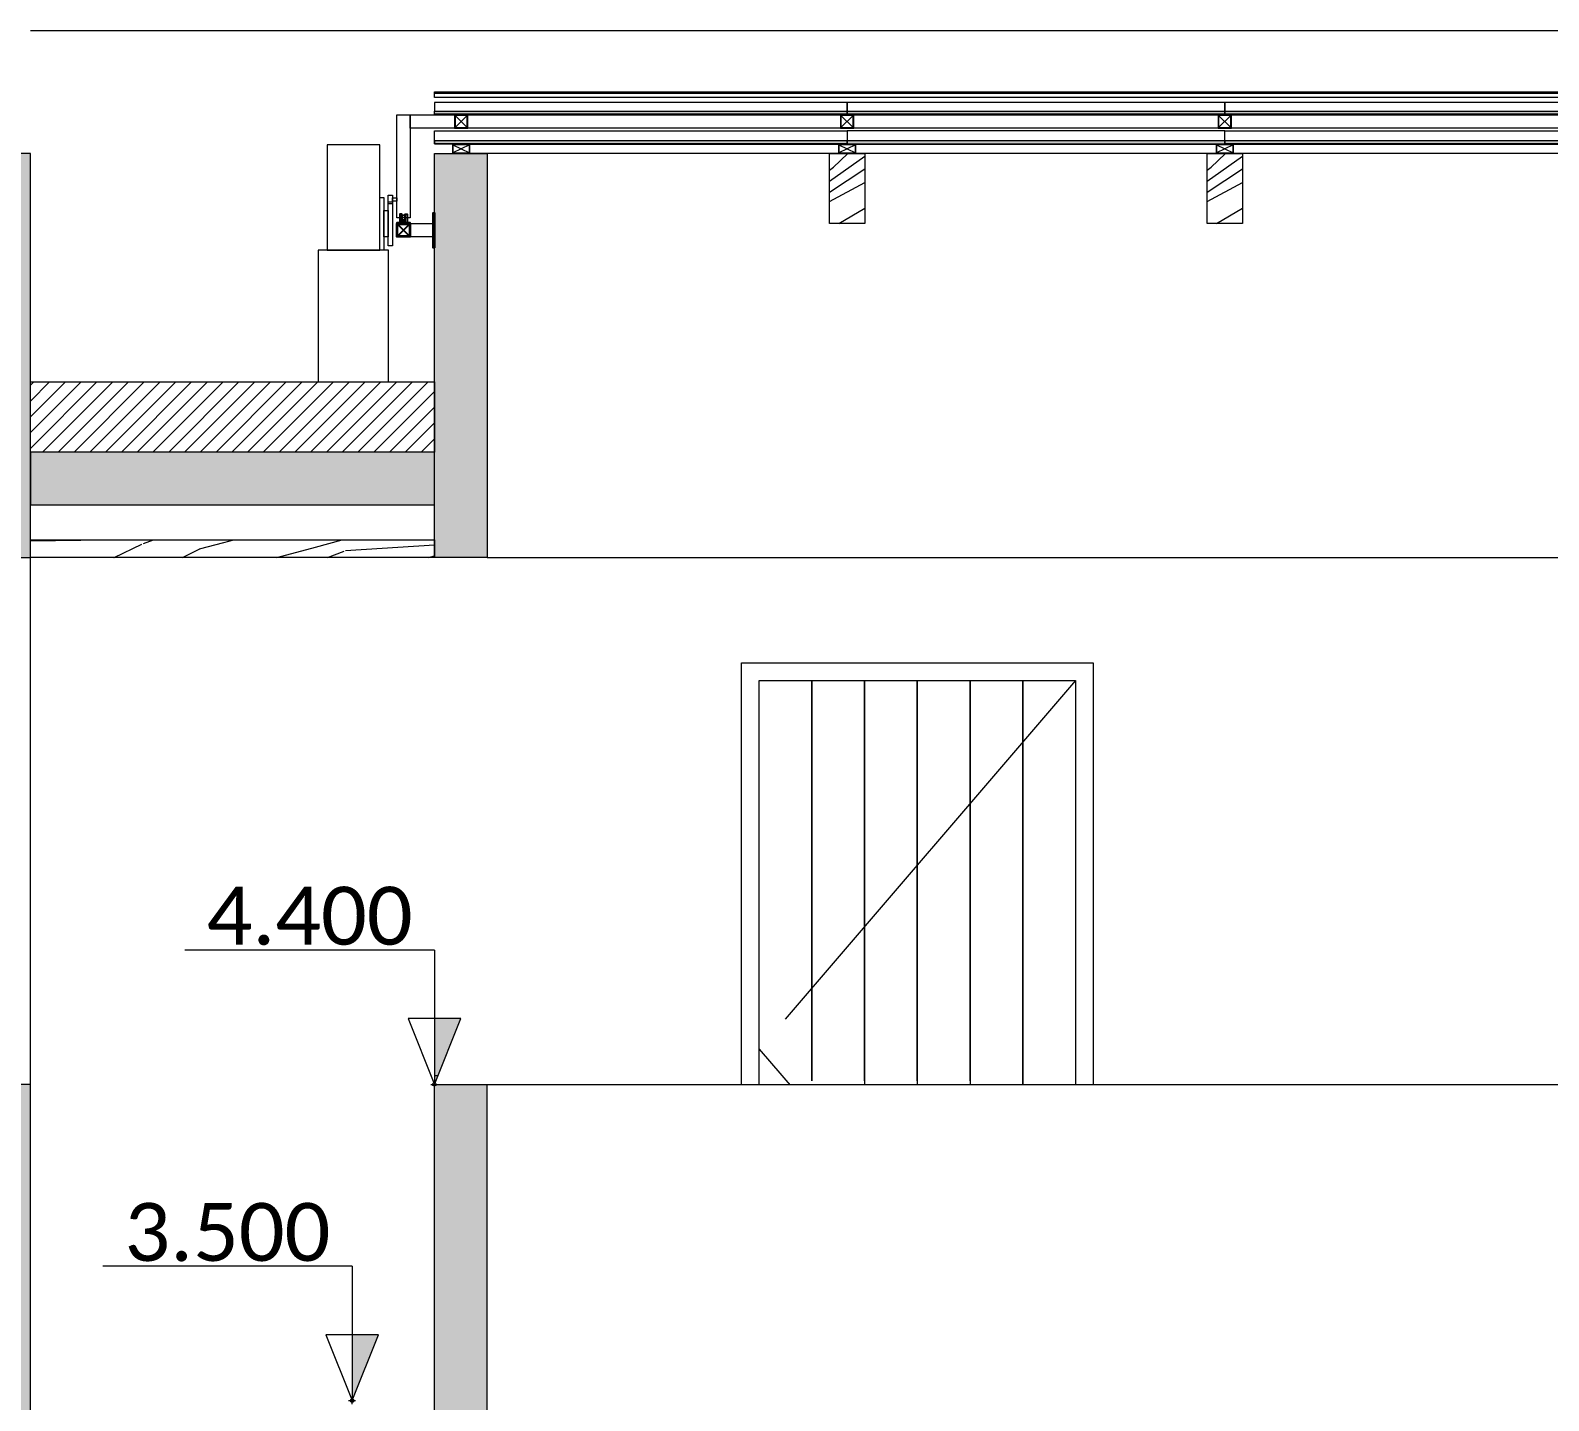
# Model space of a CAD drawing. Header units: metres. Extents: x -197 to 1099, y -24 to 14.
# Drawn here: x 1009.799 to 1014.121, y 3.5 to 7.4 of the extents above; entities that cross this region are included whole.
import ezdxf
from ezdxf.enums import TextEntityAlignment as Align

# ---------------------------------------------------------------- set-up
doc = ezdxf.new("R2010")
doc.units = ezdxf.units.M
doc.header["$LTSCALE"] = 0.001
doc.header["$PDMODE"] = 34
doc.header["$PDSIZE"] = 0.01
doc.linetypes.add('HIDDENX2', pattern=[19.05, 12.7, -6.35])
doc.layers.get('0').update_dxf_attribs({"lineweight": 13, "true_color": 0x000000})
doc.layers.get('Defpoints').update_dxf_attribs({"lineweight": 13, "true_color": 0x000000})
for name, color, linetype, lineweight, true_color in [('Jach-Anotaciones-CalidaddeLínea  0.13', 7, 'Continuous', 13, 0x000000), ('Jach-Anotaciones-CalidaddeLínea 0.09', 7, 'Continuous', 9, 0x000000), ('Jach-Anotaciones-Hatch-Lum100%', 7, 'Continuous', 13, 0x000000), ('Jach-Anotaciones-Hatch-Lum50%', 9, 'Continuous', 13, 0x808080), ('Jach-Anotaciones-LineasDetalle0.09mm', 7, 'Continuous', 15, 0x000000), ('JACH-Anotaciones-Textos-Lum50%', 9, 'Continuous', 13, 0x808080), ('JACH-Anotaciones-Textos-Lum75% @ 0.075', 7, 'Continuous', 13, 0x404040), ('JACH-Arq-Lineas-Proyeccion', 250, 'HIDDENX2', 13, 0x333333)]:
    doc.layers.add(name, color=color, linetype=linetype, lineweight=lineweight, true_color=true_color)
doc.layers.add('PDF_Geometry', color=7, linetype='Continuous', true_color=0x4b4b4b)
doc.styles.add('02a-Calibri-JACH(1.8mm)', font='calibri.ttf', dxfattribs={"height": 2.2})
pattern_1 = [(0, (169.421, 45.032), (0, 6.985), [5.08, -1.905]), (90, (169.421, 45.032), (-6.985, 4e-16), [5.08, -1.905])]

# ---------------------------------------------------------------- blocks, each defined once
blk = doc.blocks.new('*U366')
at = {"lineweight": 0, "ltscale": 100}
h = blk.add_hatch(dxfattribs=at)
h.set_pattern_fill('ANGLE', color=256)
h.set_pattern_definition(pattern_1)
h.paths.add_polyline_path([(0, 2.5), (0, 0), (1, 2.5)])
h = blk.add_hatch(color=256, dxfattribs=at)
h.dxf.hatch_style = 1
h.paths.add_polyline_path([(0, 2.5), (0, 0), (1, 2.5)])
for points in [[(0, 5.099), (-9.466, 5.099)], [(0, 5.099), (0, 1.25)]]:
    blk.add_lwpolyline(points, dxfattribs=at)
for points in [[(0, 0), (1, 2.5), (-1, 2.5)], [(0, 2.5), (0, 0), (1, 2.5)]]:
    blk.add_lwpolyline(points, close=True, dxfattribs=at)
blk.add_point((0, 0), dxfattribs=at)
at = {"lineweight": 0, "ltscale": 100, "style": '02a-Calibri-JACH(1.8mm)'}
blk.add_attdef('ALT', text='', height=2.2, dxfattribs=at).set_placement((-4.733, 6.401), align=Align.MIDDLE_CENTER)
blk = doc.blocks.new('*U367')
at = {"lineweight": 0, "ltscale": 100}
h = blk.add_hatch(dxfattribs=at)
h.set_pattern_fill('ANGLE', color=256)
h.set_pattern_definition(pattern_1)
h.paths.add_polyline_path([(0, 2.5), (0, 0), (1, 2.5)])
h = blk.add_hatch(color=256, dxfattribs=at)
h.dxf.hatch_style = 1
h.paths.add_polyline_path([(0, 2.5), (0, 0), (1, 2.5)])
for points in [[(0, 5.099), (-9.466, 5.099)], [(0, 5.099), (0, 1.25)]]:
    blk.add_lwpolyline(points, dxfattribs=at)
for points in [[(0, 0), (1, 2.5), (-1, 2.5)], [(0, 2.5), (0, 0), (1, 2.5)]]:
    blk.add_lwpolyline(points, close=True, dxfattribs=at)
blk.add_point((0, 0), dxfattribs=at)
at = {"lineweight": 0, "ltscale": 100, "style": '02a-Calibri-JACH(1.8mm)'}
blk.add_attdef('ALT', text='', height=2.2, dxfattribs=at).set_placement((-4.733, 6.401), align=Align.MIDDLE_CENTER)

msp = doc.modelspace()

# ---------------------------------------------------------------- hatches: boundary and pattern name
at = {"layer": 'Jach-Anotaciones-Hatch-Lum100%', "lineweight": 0, "ltscale": 100}
h = msp.add_hatch(color=256, dxfattribs=at)
h.dxf.hatch_style = 1
h.paths.add_polyline_path([(1009.64886, 5.9), (1009.79886, 5.9), (1009.79886, 7.05), (1009.64886, 7.05)])
h = msp.add_hatch(color=256, dxfattribs=at)
h.dxf.hatch_style = 1
h.paths.add_polyline_path([(1011.09886, 5.9), (1010.94886, 5.9), (1010.94886, 7.05), (1011.09886, 7.05)])
h = msp.add_hatch(color=256, dxfattribs=at)
h.dxf.hatch_style = 1
h.paths.add_polyline_path([(1010.94886, 6.19996), (1009.79886, 6.19996), (1009.79886, 6.04996), (1010.94886, 6.04996)])
h = msp.add_hatch(color=256, dxfattribs=at)
h.dxf.hatch_style = 1
h.paths.add_polyline_path([(1009.64886, 2.85), (1009.79886, 2.85), (1009.79886, 4.4), (1009.64886, 4.4)])
h = msp.add_hatch(color=256, dxfattribs=at)
h.dxf.hatch_style = 1
h.paths.add_polyline_path([(1011.09886, 2.85), (1010.94886, 2.85), (1010.94886, 4.4), (1011.09886, 4.4)])
at = {"layer": 'Jach-Anotaciones-Hatch-Lum50%', "ltscale": 100}
h = msp.add_hatch(dxfattribs=at)
h.set_pattern_fill('WOOD_01', color=256, scale=0.6, angle=45, pattern_type=2)
h.set_pattern_definition([(45, (1039.8431, 0.63215), (-0.424264, 0.424264), [0.12, -0.48]), (53.9726, (1040.07645, 0.407294), (2.121321363, 2.969847486), [0.115412, -11.425817]), (50.7105, (1040.04675, 0.428507), (3.39411877, 4.24263461), [0.120599, -5.909326]), (29.5779, (1039.919472, 0.555786), (5.939691386, 3.394117717), [0.180499, -17.869426]), (38.6599, (1039.78795, 0.70428), (0.42426334, 0.42426507), [0.108665, -5.324566]), (30.0686, (1040.04251, 0.475176), (2.12131965, 1.272792894), [0.093145, -9.221359]), (33.6901, (1039.64794, 0.57276), (0.42426404, 0.42426435), [0.244753, -2.814658]), (50.7105, (1040.114634, 0.36911), (3.39411877, 4.24263461), [0.060299, -5.969625]), (45, (1039.9322, 0.54306), (-0.424264, 0.424264), [0.06, -0.54]), (45, (1039.79644, 0.5091), (-0.424264, 0.424264), [0.18, -0.42]), (56.3099, (1039.81765, 0.65761), (1.2727932, 2.12131916), [0.061188, -2.998223]), (47.7263, (1039.9322, 0.458205), (8.06101912, 8.909543879), [0.126143, -12.488135]), (37.4054, (1039.96614, 0.46669), (3.81837388, 2.9698511), [0.090796, -8.98885]), (45, (1040.10615, 0.28426), (-0.424264, 0.424264), [0.12, -0.48]), (43.8309, (1040.084935, 0.220617), (0.4242638206, 0.4242644723), [0.294061, -29.11206]), (45, (1039.76674, 0.5388), (-0.424264, 0.424264), [0.06, -0.54]), (45, (1039.7752, 0.6152), (-0.424264, 0.424264), [0.06, -0.54]), (45, (1039.5461, 0.46245), (-0.424264, 0.424264), [0.09, -0.51]), (35.5377, (1039.63946, 0.59821), (0.42426394, 0.42426427), [0.182483, -3.467174]), (45, (1039.5037, 0.46245), (-0.424264, 0.424264), [0.12, -0.48]), (45, (1039.83886, 0.03394), (-0.424264, 0.424264), [0.066, -0.534]), (45, (1040.034, 0.2715), (-0.424264, 0.424264), [0.06, -0.54]), (45, (1039.8049, 0.0679), (-0.424264, 0.424264), [0.126, -0.474]), (50.4403, (1039.99584, 0.309713), (3.818378705, 4.666902416), [0.12657, -12.530443]), (45, (1039.96614, 0.3479), (-0.424264, 0.424264), [0.114, -0.486]), (45, (1039.73704, 0.13576), (-0.424264, 0.424264), [0.066, -0.534]), (43.8309, (1039.720068, 0.254558), (0.4242638206, 0.4242644723), [0.294061, -29.11206]), (45, (1039.72007, 0.3309), (-0.424264, 0.424264), [0.06, -0.54]), (45, (1039.6649, 0.3012), (-0.424264, 0.424264), [0.06, -0.54]), (45, (1039.8346, 0.47093), (-0.424264, 0.424264), [0.12, -0.48]), (45, (1039.7413, 0.39457), (-0.424264, 0.424264), [0.06, -0.54]), (45, (1039.6055, 0.3606), (-0.424264, 0.424264), [0.12, -0.48]), (64.6538, (1039.89826, 0.296985), (2.96985089, 6.363958836), [0.089197, -8.830444]), (56.3099, (1039.70734, 0.34365), (1.2727932, 2.12131916), [0.061188, -2.998223]), (56.3099, (1039.89826, 0.49215), (1.2727932, 2.12131916), [0.061188, -2.998223]), (50.7105, (1039.60976, 0.52609), (3.39411877, 4.24263461), [0.060299, -5.969625]), (34.6952, (1039.44854, 0.424264), (2.96984622, 2.12132258), [0.067082, -6.641121]), (33.6901, (1039.88553, 0.08061), (0.42426404, 0.42426435), [0.061188, -2.998223]), (135, (1039.93644, 0.11455), (-0.424264, -0.424264), [0, -0.6]), (31.6076, (1039.60976, 0.263044), (8.909532612, 5.515445915), [0.129522, -12.822692]), (56.3099, (1039.80916, 0.58124), (1.2727932, 2.12131916), [0.061188, -2.998223]), (55.3048, (1040.07645, 0.313955), (1.69705786, 2.54558264), [0.067082, -6.641121]), (33.6901, (1039.7625, 0.37335), (0.42426404, 0.42426435), [0.061188, -2.998223]), (33.6901, (1039.78371, 0.43699), (0.42426404, 0.42426435), [0.061188, -2.998223]), (26.5651, (1039.65219, 0.22062), (0.4242635, 0.4242645), [0.075895, -1.821472]), (30.9638, (1039.5546, 0.41154), (0.4242634, 0.4242644), [0.247387, -2.226476]), (28.3008, (1039.60976, 0.52609), (3.81837394, 2.12132298), [0.187925, -6.076257]), (45, (1039.58855, 0.5473), (-0.424264, 0.424264), [0.072, -0.528]), (30.9638, (1039.89402, 0.15698), (0.4242634, 0.4242644), [0.247387, -2.226476]), (30.9638, (1039.82189, 0.14425), (0.4242634, 0.4242644), [0.247387, -2.226476]), (30.9638, (1039.78371, 0.18243), (0.4242634, 0.4242644), [0.247387, -2.226476]), (34.6952, (1039.55036, 0.32244), (2.96984622, 2.12132258), [0.067082, -6.641121]), (30.9638, (1039.69037, 0.44548), (0.4242634, 0.4242644), [0.123693, -2.35017]), (34.6952, (1039.686127, 0.186676), (2.96984622, 2.12132258), [0.067082, -6.641121]), (42.6141, (1039.936443, 0.377595), (0.424263525, 0.424264566), [0.144125, -14.268369]), (34.6952, (1039.813406, 0.407294), (2.96984622, 2.12132258), [0.067082, -6.641121]), (57.5288, (1039.86856, 0.44548), (1.2727927, 2.12132025), [0.055317, -5.476409]), (34.5626, (1039.70734, 0.165463), (5.51542654, 3.818382702), [0.2318364, -22.951773]), (36.8699, (1039.89826, 0.296985), (0.42426394, 0.42426374), [0.084853, -4.157788]), (49.7636, (1039.74128, 0.22486), (4.24264429, 5.091165176), [0.144499, -7.080457]), (45, (1039.8346, 0.33517), (-0.424264, 0.424264), [0.186, -0.414]), (29.7449, (1039.49521, 0.377595), (2.12131951, 1.2727928), [0.068411, -6.772642]), (35.5377, (1039.93644, 0.11455), (0.42426394, 0.42426427), [0.182483, -3.467174]), (25.0169, (1039.75825, 0.11455), (1.69705594, 0.84852837), [0.070228, -6.952591]), (45, (1039.8516, 0.7085), (-0.424264, 0.424264), [0.03, -0.57]), (45, (1040.03827, 0.52184), (-0.424264, 0.424264), [0.06, -0.54]), (56.3099, (1040.191, 0.36911), (1.2727932, 2.12131916), [0.061188, -2.998223]), (45, (1040.1528, 0.4158), (-0.424264, 0.424264), [0.108, -0.492]), (28.3008, (1039.923715, 0.636396), (3.81837394, 2.12132298), [0.062642, -6.201541]), (33.0207, (1040.017053, 0.551543), (9.758539134, 6.363495148), [0.110404, -20.1303864]), (135, (1040.191, 0.3691), (-0.424264, -0.424264), [0, -0.6]), (45, (1040.22494, 0.42), (-0.424264, 0.424264), [0.054, -0.546]), (45, (1040.14433, 0.50063), (-0.424264, 0.424264), [0.054, -0.546]), (45, (1040.1231, 0.52184), (-0.424264, 0.424264), [0.054, -0.546]), (21.0376, (1039.97887, 0.666095), (4.24263504, 1.69706195), [0.059093, -5.850217]), (33.5163, (1039.927958, 0.717006), (2.545650366, 1.6969903074), [0.055103, -39.129315]), (26.5651, (1040.0807, 0.56427), (0.4242635, 0.4242645), [0.056921, -1.840445]), (32.4712, (1039.872803, 0.77216), (2.54558438, 1.69705658), [0.055317, -5.476409])])
h.paths.add_polyline_path([(1012.07385, 7.05), (1012.17384, 7.05), (1012.17384, 6.85), (1012.07385, 6.85)])
h = msp.add_hatch(dxfattribs=at)
h.set_pattern_fill('WOOD_01', color=256, scale=0.6, angle=45, pattern_type=2)
h.set_pattern_definition([(45, (1040.9181, 0.63215), (-0.424264, 0.424264), [0.12, -0.48]), (53.9726, (1041.15145, 0.407294), (2.121321363, 2.969847486), [0.115412, -11.425817]), (50.7105, (1041.12175, 0.428507), (3.39411877, 4.24263461), [0.120599, -5.909326]), (29.5779, (1040.994472, 0.555786), (5.939691386, 3.394117717), [0.180499, -17.869426]), (38.6599, (1040.86295, 0.70428), (0.42426334, 0.42426507), [0.108665, -5.324566]), (30.0686, (1041.11751, 0.475176), (2.12131965, 1.272792894), [0.093145, -9.221359]), (33.6901, (1040.72294, 0.57276), (0.42426404, 0.42426435), [0.244753, -2.814658]), (50.7105, (1041.189634, 0.36911), (3.39411877, 4.24263461), [0.060299, -5.969625]), (45, (1041.0072, 0.54306), (-0.424264, 0.424264), [0.06, -0.54]), (45, (1040.87144, 0.5091), (-0.424264, 0.424264), [0.18, -0.42]), (56.3099, (1040.89265, 0.65761), (1.2727932, 2.12131916), [0.061188, -2.998223]), (47.7263, (1041.0072, 0.458205), (8.06101912, 8.909543879), [0.126143, -12.488135]), (37.4054, (1041.04114, 0.46669), (3.81837388, 2.9698511), [0.090796, -8.98885]), (45, (1041.18115, 0.28426), (-0.424264, 0.424264), [0.12, -0.48]), (43.8309, (1041.159935, 0.220617), (0.4242638206, 0.4242644723), [0.294061, -29.11206]), (45, (1040.84174, 0.5388), (-0.424264, 0.424264), [0.06, -0.54]), (45, (1040.8502, 0.6152), (-0.424264, 0.424264), [0.06, -0.54]), (45, (1040.6211, 0.46245), (-0.424264, 0.424264), [0.09, -0.51]), (35.5377, (1040.71446, 0.59821), (0.42426394, 0.42426427), [0.182483, -3.467174]), (45, (1040.5787, 0.46245), (-0.424264, 0.424264), [0.12, -0.48]), (45, (1040.91386, 0.03394), (-0.424264, 0.424264), [0.066, -0.534]), (45, (1041.109, 0.2715), (-0.424264, 0.424264), [0.06, -0.54]), (45, (1040.8799, 0.0679), (-0.424264, 0.424264), [0.126, -0.474]), (50.4403, (1041.07084, 0.309713), (3.818378705, 4.666902416), [0.12657, -12.530443]), (45, (1041.04114, 0.3479), (-0.424264, 0.424264), [0.114, -0.486]), (45, (1040.81204, 0.13576), (-0.424264, 0.424264), [0.066, -0.534]), (43.8309, (1040.795068, 0.254558), (0.4242638206, 0.4242644723), [0.294061, -29.11206]), (45, (1040.79507, 0.3309), (-0.424264, 0.424264), [0.06, -0.54]), (45, (1040.7399, 0.3012), (-0.424264, 0.424264), [0.06, -0.54]), (45, (1040.9096, 0.47093), (-0.424264, 0.424264), [0.12, -0.48]), (45, (1040.8163, 0.39457), (-0.424264, 0.424264), [0.06, -0.54]), (45, (1040.6805, 0.3606), (-0.424264, 0.424264), [0.12, -0.48]), (64.6538, (1040.97326, 0.296985), (2.96985089, 6.363958836), [0.089197, -8.830444]), (56.3099, (1040.78234, 0.34365), (1.2727932, 2.12131916), [0.061188, -2.998223]), (56.3099, (1040.97326, 0.49215), (1.2727932, 2.12131916), [0.061188, -2.998223]), (50.7105, (1040.68476, 0.52609), (3.39411877, 4.24263461), [0.060299, -5.969625]), (34.6952, (1040.52354, 0.424264), (2.96984622, 2.12132258), [0.067082, -6.641121]), (33.6901, (1040.96053, 0.08061), (0.42426404, 0.42426435), [0.061188, -2.998223]), (135, (1041.01144, 0.11455), (-0.424264, -0.424264), [0, -0.6]), (31.6076, (1040.68476, 0.263044), (8.909532612, 5.515445915), [0.129522, -12.822692]), (56.3099, (1040.88416, 0.58124), (1.2727932, 2.12131916), [0.061188, -2.998223]), (55.3048, (1041.15145, 0.313955), (1.69705786, 2.54558264), [0.067082, -6.641121]), (33.6901, (1040.8375, 0.37335), (0.42426404, 0.42426435), [0.061188, -2.998223]), (33.6901, (1040.85871, 0.43699), (0.42426404, 0.42426435), [0.061188, -2.998223]), (26.5651, (1040.72719, 0.22062), (0.4242635, 0.4242645), [0.075895, -1.821472]), (30.9638, (1040.6296, 0.41154), (0.4242634, 0.4242644), [0.247387, -2.226476]), (28.3008, (1040.68476, 0.52609), (3.81837394, 2.12132298), [0.187925, -6.076257]), (45, (1040.66355, 0.5473), (-0.424264, 0.424264), [0.072, -0.528]), (30.9638, (1040.96902, 0.15698), (0.4242634, 0.4242644), [0.247387, -2.226476]), (30.9638, (1040.89689, 0.14425), (0.4242634, 0.4242644), [0.247387, -2.226476]), (30.9638, (1040.85871, 0.18243), (0.4242634, 0.4242644), [0.247387, -2.226476]), (34.6952, (1040.62536, 0.32244), (2.96984622, 2.12132258), [0.067082, -6.641121]), (30.9638, (1040.76537, 0.44548), (0.4242634, 0.4242644), [0.123693, -2.35017]), (34.6952, (1040.761127, 0.186676), (2.96984622, 2.12132258), [0.067082, -6.641121]), (42.6141, (1041.011443, 0.377595), (0.424263525, 0.424264566), [0.144125, -14.268369]), (34.6952, (1040.888406, 0.407294), (2.96984622, 2.12132258), [0.067082, -6.641121]), (57.5288, (1040.94356, 0.44548), (1.2727927, 2.12132025), [0.055317, -5.476409]), (34.5626, (1040.78234, 0.165463), (5.51542654, 3.818382702), [0.2318364, -22.951773]), (36.8699, (1040.97326, 0.296985), (0.42426394, 0.42426374), [0.084853, -4.157788]), (49.7636, (1040.81628, 0.22486), (4.24264429, 5.091165176), [0.144499, -7.080457]), (45, (1040.9096, 0.33517), (-0.424264, 0.424264), [0.186, -0.414]), (29.7449, (1040.57021, 0.377595), (2.12131951, 1.2727928), [0.068411, -6.772642]), (35.5377, (1041.01144, 0.11455), (0.42426394, 0.42426427), [0.182483, -3.467174]), (25.0169, (1040.83325, 0.11455), (1.69705594, 0.84852837), [0.070228, -6.952591]), (45, (1040.9266, 0.7085), (-0.424264, 0.424264), [0.03, -0.57]), (45, (1041.11327, 0.52184), (-0.424264, 0.424264), [0.06, -0.54]), (56.3099, (1041.266, 0.36911), (1.2727932, 2.12131916), [0.061188, -2.998223]), (45, (1041.2278, 0.4158), (-0.424264, 0.424264), [0.108, -0.492]), (28.3008, (1040.998715, 0.636396), (3.81837394, 2.12132298), [0.062642, -6.201541]), (33.0207, (1041.092053, 0.551543), (9.758539134, 6.363495148), [0.110404, -20.1303864]), (135, (1041.266, 0.3691), (-0.424264, -0.424264), [0, -0.6]), (45, (1041.29994, 0.42), (-0.424264, 0.424264), [0.054, -0.546]), (45, (1041.21933, 0.50063), (-0.424264, 0.424264), [0.054, -0.546]), (45, (1041.1981, 0.52184), (-0.424264, 0.424264), [0.054, -0.546]), (21.0376, (1041.05387, 0.666095), (4.24263504, 1.69706195), [0.059093, -5.850217]), (33.5163, (1041.002958, 0.717006), (2.545650366, 1.6969903074), [0.055103, -39.129315]), (26.5651, (1041.1557, 0.56427), (0.4242635, 0.4242645), [0.056921, -1.840445]), (32.4712, (1040.947803, 0.77216), (2.54558438, 1.69705658), [0.055317, -5.476409])])
h.paths.add_polyline_path([(1013.14885, 7.05), (1013.24884, 7.05), (1013.24884, 6.85), (1013.14885, 6.85)])
h = msp.add_hatch(dxfattribs=at)
h.set_pattern_fill('ANSI31', color=256, scale=0.01)
h.paths.add_polyline_path([(1009.79886, 6.39996), (1010.94886, 6.39996), (1010.94886, 6.19996), (1009.79886, 6.19996)])
h = msp.add_hatch(dxfattribs=at)
h.set_pattern_fill('WOOD_01', color=256, scale=0.8, angle=15, pattern_type=2)
h.set_pattern_definition([(15, (1007.3575, 0.74975), (-0.20706, 0.77274), [0.16, -0.64]), (23.9726, (1007.477057, 0.334538), (4.42938924, 2.01507025), [0.153883, -15.234423]), (20.7105, (1007.45691, 0.37883), (6.74761385, 2.6362266), [0.1608, -7.8791]), (359.5779, (1007.39479, 0.610654), (9.12130999, -0.0406047), [0.240666, -23.825902]), (8.6599, (1007.34192, 0.8698), (0.7727405, 0.2070569), [0.144886, -7.09942]), (0.0686, (1007.48312, 0.43555), (3.29801754, 0.05548154), [0.124194, -12.295146]), (3.69, (1007.09257, 0.81127), (0.772741, 0.2070556), [0.32634, -3.75288]), (20.7105, (1007.49569, 0.26499), (6.74761385, 2.6362266), [0.0804, -7.9595]), (15, (1007.401, 0.5875), (-0.20706, 0.77274), [0.08, -0.72]), (15, (1007.2216, 0.6388), (-0.20706, 0.77274), [0.24, -0.56]), (26.31, (1007.3451, 0.79611), (2.8839078, 1.6009596), [0.081584, -3.99763]), (17.7263, (1007.344433, 0.48949), (15.24775904, 4.91384237), [0.16819, -16.650846]), (7.4054, (1007.38928, 0.47666), (6.3889791, 0.8837061), [0.12106, -11.985134]), (15, (1007.4293, 0.1727), (-0.207055, 0.77274), [0.16, -0.64]), (13.8309, (1007.362405, 0.113326), (0.772740644, 0.207055868), [0.392082, -38.81608]), (15, (1007.2071, 0.6929), (-0.20706, 0.77274), [0.08, -0.72]), (15, (1007.2678, 0.7754), (-0.20706, 0.77274), [0.08, -0.72]), (15, (1006.90145, 0.7518), (-0.20706, 0.77274), [0.12, -0.68]), (5.5377, (1007.09974, 0.84632), (0.7727406, 0.2070556), [0.24331, -4.6229]), (15, (1006.8525, 0.7801), (-0.20706, 0.77274), [0.16, -0.64]), (15, (1006.9538, 0.0618), (-0.207055, 0.77274), [0.088, -0.712]), (15, (1007.33756, 0.20605), (-0.207055, 0.77274), [0.08, -0.72]), (15, (1006.93725, 0.1236), (-0.207055, 0.77274), [0.168, -0.632]), (20.4403, (1007.318923, 0.2756), (7.52035222, 2.84328893), [0.16876, -16.707258]), (15, (1007.3101, 0.3395), (-0.20706, 0.77274), [0.152, -0.648]), (15, (1006.9041, 0.2473), (-0.207055, 0.77274), [0.088, -0.712]), (13.8309, (1006.96372, 0.395762), (0.772740644, 0.207055868), [0.392082, -38.81608]), (15, (1007.0146, 0.48394), (-0.207055, 0.77274), [0.08, -0.72]), (15, (1006.93115, 0.4864), (-0.207055, 0.77274), [0.08, -0.72]), (15, (1007.24024, 0.56924), (-0.20706, 0.77274), [0.16, -0.64]), (15, (1007.08155, 0.5433), (-0.20706, 0.77274), [0.08, -0.72]), (15, (1006.90216, 0.5946), (-0.20706, 0.77274), [0.16, -0.64]), (34.6538, (1007.19776, 0.32596), (7.67192765, 5.3685661), [0.11893, -11.773925]), (26.31, (1007.00842, 0.50713), (2.8839078, 1.6009596), [0.081584, -3.99763]), (26.31, (1007.32787, 0.55131), (2.8839078, 1.6009596), [0.081584, -3.99763]), (20.7105, (1007.017366, 0.782836), (6.7476138, 2.6362266), [0.0804, -7.9595]), (4.6952, (1006.76332, 0.77274), (4.8434981, 0.46959485), [0.089442, -8.85483]), (3.69, (1007.03881, 0.0846), (0.7727408, 0.2070556), [0.081584, -3.99763]), (105, (1007.1202, 0.08985), (-0.77274, -0.207055), [0, -0.8]), (1.6076, (1006.842003, 0.4791), (13.96480605, 0.42899996), [0.172696, -17.096923]), (26.31, (1007.28439, 0.71359), (2.8839078, 1.6009596), [0.081584, -3.99763]), (25.3048, (1007.41483, 0.22676), (3.6566487, 1.80801374), [0.089442, -8.85483]), (3.69, (1007.0919, 0.50465), (0.7727408, 0.2070556), [0.081584, -3.99763]), (3.69, (1007.15883, 0.56399), (0.7727408, 0.2070556), [0.081584, -3.99763]), (356.565, (1006.8627, 0.40183), (0.77274, 0.207056), [0.10119, -2.42863]), (0.9638, (1006.87731, 0.68733), (0.77274, 0.207056), [0.32985, -2.968635]), (358.3008, (1007.017366, 0.782836), (5.8232938, -0.0960898), [0.250567, -8.101676]), (15, (1007.007, 0.8215), (-0.20706, 0.77274), [0.096, -0.704]), (0.9638, (1007.09952, 0.16712), (0.77274, 0.207056), [0.32985, -2.968635]), (0.9638, (1007.00776, 0.2005), (0.77274, 0.207056), [0.32985, -2.968635]), (0.9638, (1006.98912, 0.27005), (0.77274, 0.207056), [0.32985, -2.968635]), (4.6952, (1006.813015, 0.58728), (4.8434981, 0.46959485), [0.089442, -8.85483]), (0.9638, (1007.0567, 0.63602), (0.77274, 0.207056), [0.164924, -3.13356]), (4.6952, (1006.87927, 0.340006), (4.8434981, 0.46959485), [0.089442, -8.85483]), (12.6141, (1007.295592, 0.393583), (0.77274037, 0.20705617), [0.192166, -19.024492]), (4.6952, (1007.17332, 0.5099), (4.8434981, 0.46959485), [0.089442, -8.85483]), (27.5288, (1007.26246, 0.51722), (2.8839079, 1.6009612), [0.073756, -7.30188]), (4.5626, (1006.889626, 0.301369), (8.914254463, 0.732137535), [0.309115, -30.602364]), (6.8699, (1007.19776, 0.32596), (0.7727403, 0.207055), [0.113137, -5.543717]), (19.7636, (1006.968416, 0.34733), (8.29309377, 3.05034164), [0.192666, -9.44061]), (15, (1007.1497, 0.4125), (-0.20706, 0.77274), [0.248, -0.552]), (359.7449, (1006.7861, 0.68774), (3.2980173, 0.0554815), [0.091214, -9.03019]), (5.5377, (1007.12023, 0.08985), (0.7727406, 0.2070556), [0.24331, -4.6229]), (355.0169, (1006.91447, 0.20864), (2.525277, -0.15157446), [0.093638, -9.27012]), (15, (1007.4182, 0.8323), (-0.20706, 0.77274), [0.04, -0.76]), (15, (1007.5093, 0.4923), (-0.20706, 0.77274), [0.08, -0.72]), (26.31, (1007.58387, 0.21408), (2.8839078, 1.6009596), [0.081584, -3.99763]), (15, (1007.5709, 0.2934), (-0.20706, 0.77274), [0.144, -0.656]), (358.3008, (1007.45343, 0.700906), (5.8232938, -0.0960898), [0.083522, -8.26872]), (3.0207, (1007.504638, 0.5407), (15.51052049, 0.84223852), [0.147206, -26.840515]), (105, (1007.5839, 0.2141), (-0.77274, -0.20706), [0, -0.8]), (15, (1007.657, 0.2502), (-0.20706, 0.77274), [0.072, -0.728]), (15, (1007.6177, 0.3971), (-0.20706, 0.77274), [0.072, -0.728]), (15, (1007.6073, 0.4357), (-0.20706, 0.77274), [0.072, -0.728]), (351.0376, (1007.536915, 0.69843), (6.0303476, -0.868825), [0.07879, -7.80029]), (3.5163, (1007.512068, 0.791158), (4.07079072, 0.262415378), [0.07347, -52.17242]), (356.565, (1007.5866, 0.51297), (0.77274, 0.207056), [0.075894, -2.453926]), (2.4712, (1007.48515, 0.89161), (4.0707587, 0.2625359), [0.073756, -7.30188])])
h.paths.add_polyline_path([(1009.79886, 5.95), (1010.94886, 5.95), (1010.94886, 5.9), (1009.79886, 5.9)])
at = {"layer": 'JACH-Anotaciones-Textos-Lum50%', "ltscale": 100}
h = msp.add_hatch(color=256, dxfattribs=at)
h.dxf.hatch_style = 1
h.paths.add_polyline_path([(1010.94884, 7.17051), (1012.12384, 7.17051), (1012.12384, 7.16151), (1010.94884, 7.16151)])
h = msp.add_hatch(color=256, dxfattribs=at)
h.dxf.hatch_style = 1
h.paths.add_polyline_path([(1012.12384, 7.17051), (1013.19884, 7.17045), (1013.19884, 7.16146), (1012.12384, 7.16151)])
h = msp.add_hatch(color=256, dxfattribs=at)
h.dxf.hatch_style = 1
h.paths.add_polyline_path([(1013.19884, 7.17051), (1014.27384, 7.17045), (1014.27384, 7.16146), (1013.19884, 7.16151)])
h = msp.add_hatch(color=256, dxfattribs=at)
h.dxf.hatch_style = 1
h.paths.add_polyline_path([(1010.94884, 7.07699), (1012.12384, 7.07699), (1012.12384, 7.08599), (1010.94884, 7.08599)])
h = msp.add_hatch(color=256, dxfattribs=at)
h.dxf.hatch_style = 1
h.paths.add_polyline_path([(1012.12384, 7.07699), (1013.19884, 7.07699), (1013.19884, 7.08599), (1012.12384, 7.08599)])
h = msp.add_hatch(color=256, dxfattribs=at)
h.dxf.hatch_style = 1
h.paths.add_polyline_path([(1013.19884, 7.07699), (1014.27384, 7.07699), (1014.27384, 7.08599), (1013.19884, 7.08599)])

# ---------------------------------------------------------------- linework, layer by layer
at = {"layer": 'Jach-Anotaciones-CalidaddeLínea  0.13', "ltscale": 100}
for points in [[(1010.79336, 7.0745), (1010.64336, 7.0745), (1010.64336, 6.7745), (1010.79336, 6.7745)], [(1012.07385, 7.05), (1012.17384, 7.05), (1012.17384, 6.85), (1012.07385, 6.85)], [(1013.14885, 7.05), (1013.24884, 7.05), (1013.24884, 6.85), (1013.14885, 6.85)], [(1010.80536, 6.7745), (1010.79336, 6.7745), (1010.79336, 6.9245), (1010.80536, 6.9245)], [(1010.82936, 6.906), (1010.81736, 6.906), (1010.81736, 6.931), (1010.82936, 6.931)], [(1010.81736, 6.812), (1010.80536, 6.812), (1010.80536, 6.887), (1010.81736, 6.887)], [(1010.82936, 6.787), (1010.81736, 6.787), (1010.81736, 6.912), (1010.82936, 6.912)], [(1010.81836, 6.7745), (1010.61836, 6.7745), (1010.61836, 6.4), (1010.81836, 6.4)], [(1009.79886, 5.95), (1010.94886, 5.95), (1010.94886, 5.9), (1009.79886, 5.9)]]:
    msp.add_lwpolyline(points, close=True, dxfattribs=at)
at = {"layer": 'Jach-Anotaciones-CalidaddeLínea 0.09', "ltscale": 100}
for points in [[(1010.94884, 7.225), (1017.59884, 7.225), (1017.59884, 7.22392), (1010.94884, 7.22392)], [(1010.94884, 7.22392), (1017.59884, 7.22392), (1017.59884, 7.22092), (1010.94884, 7.22092)], [(1010.94884, 7.22092), (1017.59884, 7.22092), (1017.59884, 7.20893), (1010.94884, 7.20893)], [(1010.94884, 7.17051), (1012.12384, 7.17051), (1012.12384, 7.19472), (1010.94884, 7.19472)], [(1012.12384, 7.17051), (1013.19884, 7.17045), (1013.19884, 7.19467), (1012.12384, 7.19472)], [(1013.19884, 7.17045), (1014.27384, 7.1704), (1014.27384, 7.19461), (1013.19884, 7.19467)], [(1010.94884, 7.17051), (1012.12384, 7.17051), (1012.12384, 7.16151), (1010.94884, 7.16151)], [(1011.0062, 7.12167), (1011.0442, 7.12167), (1011.0442, 7.15967), (1011.0062, 7.15967)], [(1011.0077, 7.12317), (1011.0427, 7.12317), (1011.0427, 7.15817), (1011.0077, 7.15817)], [(1011.0442, 7.15966), (1012.10484, 7.15966), (1012.10484, 7.12179), (1011.0442, 7.12179)], [(1012.10484, 7.12167), (1012.14284, 7.12167), (1012.14284, 7.15967), (1012.10484, 7.15967)], [(1012.10634, 7.12317), (1012.14134, 7.12317), (1012.14134, 7.15817), (1012.10634, 7.15817)], [(1012.12384, 7.17051), (1013.19884, 7.17045), (1013.19884, 7.16146), (1012.12384, 7.16151)], [(1012.14284, 7.1596), (1013.17984, 7.1596), (1013.17984, 7.12173), (1012.14284, 7.12173)], [(1013.17984, 7.12161), (1013.21784, 7.12161), (1013.21784, 7.15961), (1013.17984, 7.15961)], [(1013.18134, 7.12311), (1013.21634, 7.12311), (1013.21634, 7.15811), (1013.18134, 7.15811)], [(1013.19884, 7.17051), (1014.27384, 7.17045), (1014.27384, 7.16146), (1013.19884, 7.16151)], [(1013.21784, 7.15955), (1014.25484, 7.15955), (1014.25484, 7.12168), (1013.21784, 7.12168)], [(1010.94884, 7.07699), (1012.12384, 7.07699), (1012.12384, 7.08599), (1010.94884, 7.08599)], [(1011.0002, 7.05), (1011.0502, 7.05), (1011.0502, 7.07605), (1011.0002, 7.07605)], [(1011.0017, 7.0515), (1011.0487, 7.0515), (1011.0487, 7.07455), (1011.0017, 7.07455)], [(1011.0502, 7.07605), (1012.09885, 7.07605), (1012.09885, 7.05), (1011.0502, 7.05)], [(1012.09885, 7.05), (1012.14884, 7.05), (1012.14884, 7.07605), (1012.09885, 7.07605)], [(1012.10035, 7.0515), (1012.14734, 7.0515), (1012.14734, 7.07455), (1012.10035, 7.07455)], [(1012.12384, 7.07699), (1013.19884, 7.07699), (1013.19884, 7.08599), (1012.12384, 7.08599)], [(1012.14884, 7.07605), (1013.17385, 7.07605), (1013.17385, 7.05), (1012.14884, 7.05)], [(1013.17385, 7.05), (1013.22384, 7.05), (1013.22384, 7.07605), (1013.17385, 7.07605)], [(1013.17535, 7.0515), (1013.22234, 7.0515), (1013.22234, 7.07455), (1013.17535, 7.07455)], [(1013.19884, 7.07699), (1014.27384, 7.07699), (1014.27384, 7.08599), (1013.19884, 7.08599)], [(1013.22384, 7.07605), (1014.24885, 7.07605), (1014.24885, 7.05), (1013.22384, 7.05)]]:
    msp.add_lwpolyline(points, close=True, dxfattribs=at)
for points in [[(1011.0077, 7.15817), (1011.0427, 7.12317)], [(1011.0427, 7.15817), (1011.0077, 7.12317)], [(1012.10634, 7.15817), (1012.14134, 7.12317)], [(1012.14134, 7.15817), (1012.10634, 7.12317)], [(1013.18134, 7.15811), (1013.21634, 7.12311)], [(1013.21634, 7.15811), (1013.18134, 7.12311)], [(1011.0017, 7.07455), (1011.0487, 7.0515)], [(1011.0487, 7.07455), (1011.0017, 7.0515)], [(1012.10035, 7.07455), (1012.14734, 7.0515)], [(1012.14734, 7.07455), (1012.10035, 7.0515)], [(1013.17535, 7.07455), (1013.22234, 7.0515)], [(1013.22234, 7.07455), (1013.17535, 7.0515)]]:
    msp.add_lwpolyline(points, dxfattribs=at)
at = {"layer": 'Jach-Anotaciones-CalidaddeLínea 0.09', "lineweight": 0, "ltscale": 100}
for points in [[(1009.64886, 5.9), (1009.79886, 5.9), (1009.79886, 7.05), (1009.64886, 7.05)], [(1011.09886, 5.9), (1010.94886, 5.9), (1010.94886, 7.05), (1011.09886, 7.05)], [(1009.79886, 6.39996), (1010.94886, 6.39996), (1010.94886, 6.19996), (1009.79886, 6.19996)], [(1010.94886, 6.19996), (1009.79886, 6.19996), (1009.79886, 6.04996), (1010.94886, 6.04996)], [(1009.64886, 2.85), (1009.79886, 2.85), (1009.79886, 4.4), (1009.64886, 4.4)], [(1011.09886, 2.85), (1010.94886, 2.85), (1010.94886, 4.4), (1011.09886, 4.4)]]:
    msp.add_lwpolyline(points, close=True, dxfattribs=at)
msp.add_lwpolyline([(1011.09886, 5.9), (1017.44886, 5.9)], dxfattribs=at)
at = {"layer": 'Jach-Anotaciones-LineasDetalle0.09mm', "lineweight": 0, "ltscale": 100}
for points in [[(1009.79886, 7.4), (1017.44886, 7.4), (1017.44886, 7.4)], [(1009.79886, 4.4), (1009.79886, 5.9)]]:
    msp.add_lwpolyline(points, dxfattribs=at)
at = {"layer": 'Jach-Anotaciones-LineasDetalle0.09mm', "ltscale": 100}
for points in [[(1011.0062, 7.16151), (1011.01245, 7.16151), (1011.01245, 7.15966), (1011.0062, 7.15966)], [(1012.12072, 7.16151), (1012.12697, 7.16151), (1012.12697, 7.15966), (1012.12072, 7.15966)], [(1013.19572, 7.16146), (1013.20197, 7.16146), (1013.20197, 7.1596), (1013.19572, 7.1596)], [(1010.94884, 7.11363), (1012.12384, 7.11363), (1012.12384, 7.07699), (1010.94884, 7.07699)], [(1013.19884, 7.11363), (1012.12384, 7.11363), (1012.12384, 7.07699), (1013.19884, 7.07699)], [(1013.19884, 7.11363), (1014.27384, 7.11363), (1014.27384, 7.07699), (1013.19884, 7.07699)], [(1011.0002, 7.07699), (1011.00645, 7.07699), (1011.00645, 7.07604), (1011.0002, 7.07604)], [(1012.12072, 7.07699), (1012.12697, 7.07699), (1012.12697, 7.07605), (1012.12072, 7.07605)], [(1013.19572, 7.07699), (1013.20197, 7.07699), (1013.20197, 7.07605), (1013.19572, 7.07605)], [(1011.82342, 5.6), (1012.82386, 5.6), (1012.82386, 3.5), (1011.82342, 3.5)], [(1011.87342, 5.55), (1012.77386, 5.55), (1012.77386, 3.5), (1011.87342, 3.5)], [(1012.62364, 5.55), (1012.77386, 5.55), (1012.77386, 3.5), (1012.62364, 3.5)]]:
    msp.add_lwpolyline(points, close=True, dxfattribs=at)
for points in [[(1012.02342, 4.39), (1012.02342, 3.5), (1011.87342, 3.5), (1011.87342, 5.55), (1012.02342, 5.55), (1012.02342, 4.41)], [(1012.02342, 4.41), (1012.02342, 5.55), (1012.17342, 5.55), (1012.17342, 3.5), (1012.02342, 3.5), (1012.02342, 4.39)], [(1012.17342, 4.41), (1012.17342, 5.55), (1012.32342, 5.55), (1012.32342, 3.5), (1012.17342, 3.5), (1012.17342, 4.39)], [(1012.32364, 4.41), (1012.32364, 5.55), (1012.47364, 5.55), (1012.47364, 3.5), (1012.32364, 3.5), (1012.32364, 4.39)], [(1012.47364, 4.41), (1012.47364, 5.55), (1012.62364, 5.55), (1012.62364, 3.5), (1012.47364, 3.5), (1012.47364, 4.39)]]:
    msp.add_lwpolyline(points, dxfattribs=at)
at = {"layer": 'JACH-Arq-Lineas-Proyeccion', "ltscale": 100}
msp.add_lwpolyline([(1012.77386, 5.55), (1011.87386, 4.5), (1012.00244, 4.35)], dxfattribs=at)
at = {"layer": 'PDF_Geometry', "ltscale": 100}
msp.add_lwpolyline([(1010.94886, 6.781), (1010.94586, 6.781), (1010.94586, 6.881), (1010.94886, 6.881)], close=True, dxfattribs=at)

# ---------------------------------------------------------------- wipeouts: each hides what was drawn before it
at = {"ltscale": 100}
msp.add_wipeout([(1010.89886, 6.86662), (1010.86086, 6.86662), (1010.86086, 7.1), (1010.89886, 7.1)], dxfattribs=at).dxf.layer = 'PDF_Geometry'

# ---------------------------------------------------------------- next in the draw order: linework, layer by layer
at = {"layer": 'Jach-Anotaciones-CalidaddeLínea  0.13', "ltscale": 100}
for points in [[(1010.87986, 6.86662), (1010.84186, 6.86662), (1010.84186, 7.15966), (1010.87986, 7.15966)], [(1010.84186, 6.914), (1010.82936, 6.914), (1010.82936, 6.923), (1010.84186, 6.923)], [(1010.94586, 6.85), (1010.94586, 6.812), (1010.87986, 6.812), (1010.87986, 6.85)]]:
    msp.add_lwpolyline(points, close=True, dxfattribs=at)
at = {"layer": 'Jach-Anotaciones-CalidaddeLínea 0.09', "ltscale": 100}
msp.add_lwpolyline([(1011.0062, 7.12167), (1010.87986, 7.12139), (1010.87986, 7.15939), (1011.0062, 7.15967)], close=True, dxfattribs=at)
at = {"layer": 'PDF_Geometry', "ltscale": 100}
for points in [[(1010.85036, 6.852), (1010.85636, 6.852), (1010.85636, 6.877), (1010.85036, 6.877)], [(1010.86536, 6.87287), (1010.85636, 6.87287), (1010.85636, 6.86037), (1010.86536, 6.86037)], [(1010.87136, 6.852), (1010.86536, 6.852), (1010.86536, 6.877), (1010.87136, 6.877)], [(1010.84186, 6.85), (1010.87986, 6.85), (1010.87986, 6.812), (1010.84186, 6.812)], [(1010.84386, 6.848), (1010.87786, 6.848), (1010.87786, 6.814), (1010.84386, 6.814)]]:
    msp.add_lwpolyline(points, close=True, dxfattribs=at)
msp.add_lwpolyline([(1010.86386, 6.857, 1.0001796), (1010.85786, 6.857), (1010.85786, 6.852), (1010.84186, 6.852), (1010.84186, 6.85), (1010.87986, 6.85), (1010.87986, 6.852), (1010.86386, 6.852), (1010.86386, 6.857)], format="xyb", dxfattribs=at)
for points in [[(1010.87986, 6.85), (1010.86686, 6.85), (1010.84186, 6.85)], [(1010.87786, 6.848), (1010.84386, 6.814)], [(1010.84386, 6.848), (1010.87786, 6.814)]]:
    msp.add_lwpolyline(points, dxfattribs=at)

# ---------------------------------------------------------------- next in the draw order: wipeouts: each hides what was drawn before it
at = {"lineweight": 0, "ltscale": 100}
msp.add_wipeout([(1009.64886, 2.85), (1009.79886, 2.85), (1009.79886, 3.15), (1010.94886, 3.15), (1010.94886, 2.85), (1011.09886, 2.85), (1011.09886, 4.4), (1017.44886, 4.4), (1017.44886, 2.85), (1018.79886, 2.85), (1018.79886, 0), (1011.09886, 0), (1011.09886, 0.175), (1009.64886, 0.175)], dxfattribs=at).dxf.layer = 'Defpoints'

# ---------------------------------------------------------------- next in the draw order: linework, layer by layer
at = {"layer": 'Jach-Anotaciones-CalidaddeLínea 0.09', "lineweight": 0, "ltscale": 100}
msp.add_lwpolyline([(1009.64886, 2.85), (1009.79886, 2.85), (1009.79886, 3.15), (1010.94886, 3.15), (1010.94886, 2.85), (1011.09886, 2.85), (1011.09886, 4.4), (1017.44886, 4.4), (1017.44886, 2.85), (1018.79886, 2.85), (1018.79886, 0), (1011.09886, 0), (1011.09886, 0.175), (1009.64886, 0.175)], close=True, dxfattribs=at)

# ---------------------------------------------------------------- next in the draw order: block references
at = {"layer": 'JACH-Anotaciones-Textos-Lum75% @ 0.075', "ltscale": 100, "xscale": 0.075, "yscale": 0.075, "zscale": 0.075}
for name, p, values in [('*U367', (1010.94886, 4.4), {'ALT': '4.400'}), ('*U366', (1010.71478, 3.5), {'ALT': '3.500'})]:
    msp.add_blockref(name, p, dxfattribs=at).add_auto_attribs(values)

doc.saveas('drawing.dxf')
